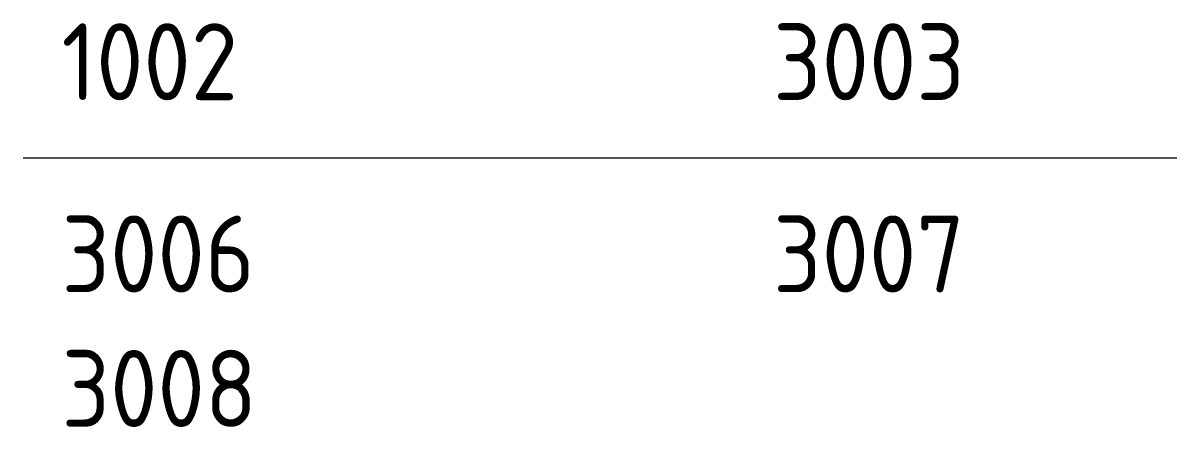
# Model space of a CAD drawing. Extents: x 0 to 30, y -7 to 3.5.
import ezdxf

# ---------------------------------------------------------------- set-up
doc = ezdxf.new("R2010")
doc.units = 0
doc.header["$LTSCALE"] = 10
doc.header["$MEASUREMENT"] = 0
for name, color, linetype in [('153', 2, 'CONTINUOUS'), ('52', 2, 'CONTINUOUS'), ('54', 4, 'CONTINUOUS'), ('56', 74, 'CONTINUOUS'), ('57', 216, 'CONTINUOUS'), ('58', 124, 'CONTINUOUS')]:
    doc.layers.add(name, color=color, linetype=linetype)
doc.styles.get("Standard").update_dxf_attribs({"font": 'ISO8'})

msp = doc.modelspace()

# ---------------------------------------------------------------- linework, layer by layer
at = {"layer": '153'}
msp.add_lwpolyline([(0, 0), (30, 0)], dxfattribs=at)

# ---------------------------------------------------------------- texts
at = {"layer": '52'}
msp.add_attdef('3008', (1, -7), 'LNGT', height=2, dxfattribs=at)
at = {"layer": '54'}
msp.add_attdef('1002', (1, 1.5), 'W', height=2, dxfattribs=at)
at = {"layer": '56'}
msp.add_attdef('3006', (1, -3.5), '2x2.5', height=2, dxfattribs=at)
at = {"layer": '57'}
msp.add_attdef('3007', (19.5, -3.5), '24V DC', height=2, dxfattribs=at)
at = {"layer": '58'}
msp.add_attdef('3003', (19.5, 1.5), '0000', height=2, dxfattribs=at)

doc.saveas('drawing.dxf')
